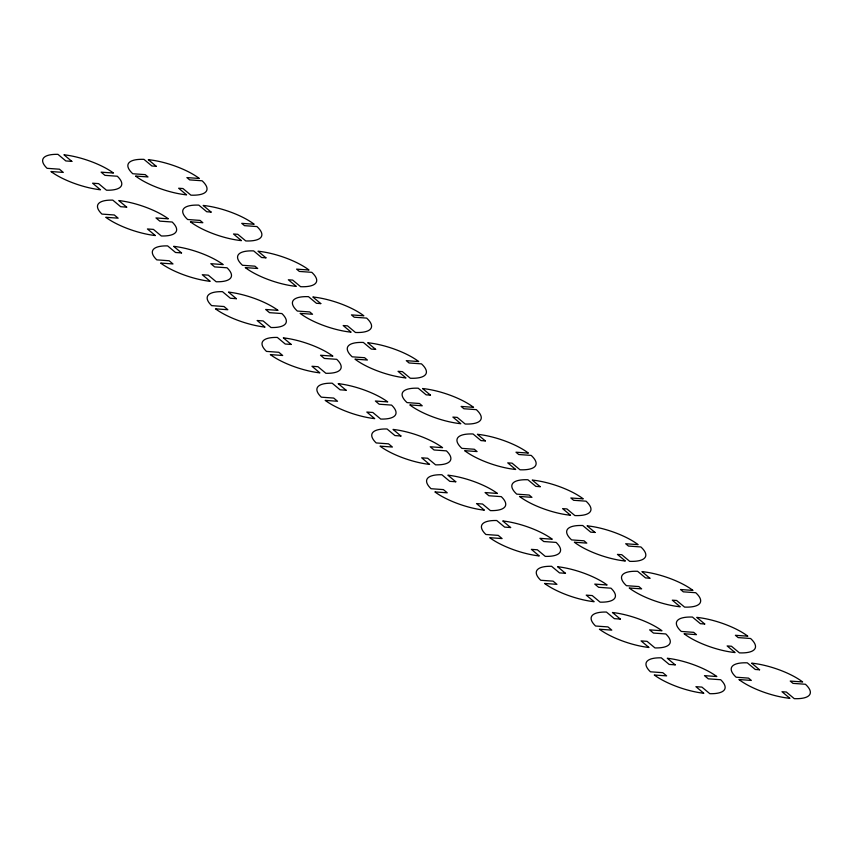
<?xml version="1.0" encoding="UTF-8"?>
<svg xmlns="http://www.w3.org/2000/svg" width="853" height="853" viewBox="0 0 853 853"><rect width="100%" height="100%" fill="white"/><g stroke="black" fill="none" stroke-linecap="round" stroke-linejoin="round"><path stroke-width="1.28" d="M156.238 166.292L151.898 165.983L143.965 159.362A41.445 13.083 18.2 0 0 132.791 173.745L145.223 174.63L147.995 176.944L135.574 176.049A41.445 13.083 18.2 0 0 186.583 194.857L178.64 188.236L182.979 188.545L190.912 195.166A41.445 13.083 18.2 0 0 202.086 180.783L189.665 179.887L186.892 177.584L199.303 178.469A41.445 13.083 18.2 0 0 148.294 159.671L156.238 166.292M71.833 161.377L65.83 160.94L57.94 154.35A41.445 13.083 18.2 0 0 47.096 168.318L59.454 169.203L63.293 172.413L50.935 171.528A41.445 13.083 18.2 0 0 100.473 189.782L92.582 183.192L98.585 183.63L106.476 190.208A41.445 13.083 18.2 0 0 117.319 176.24L104.962 175.355L101.123 172.157L113.481 173.042A41.445 13.083 18.2 0 0 63.943 154.777L71.833 161.377M211.086 212.066L206.746 211.747L198.813 205.125A41.445 13.083 18.2 0 0 187.649 219.509L200.071 220.405L202.843 222.718L190.422 221.823A41.445 13.083 18.2 0 0 241.431 240.631L233.498 233.999L237.827 234.319L245.76 240.941A41.445 13.083 18.2 0 0 256.934 226.557L244.512 225.661L241.74 223.347L254.162 224.243A41.445 13.083 18.2 0 0 203.142 205.434L211.086 212.066M126.681 207.14L120.678 206.714L112.788 200.124A41.445 13.083 18.2 0 0 101.944 214.092L114.302 214.977L118.14 218.176L105.783 217.291A41.445 13.083 18.2 0 0 155.331 235.556L147.43 228.967L153.433 229.393L161.324 235.982A41.445 13.083 18.2 0 0 172.167 222.015L159.81 221.13L155.971 217.931L168.329 218.816A41.445 13.083 18.2 0 0 118.791 200.551L126.681 207.14M265.933 257.83L261.594 257.521L253.661 250.899A41.445 13.083 18.2 0 0 242.497 265.283L254.919 266.179L257.691 268.482L245.269 267.597A41.445 13.083 18.2 0 0 296.279 286.395L288.346 279.773L292.675 280.083L300.619 286.704A41.445 13.083 18.2 0 0 311.782 272.331L299.36 271.435L296.588 269.121L309.01 270.017A41.445 13.083 18.2 0 0 257.99 251.208L265.933 257.83M181.54 252.914L175.537 252.488L167.636 245.899A41.445 13.083 18.2 0 0 156.792 259.866L169.15 260.751L172.988 263.95L160.641 263.065A41.445 13.083 18.2 0 0 210.179 281.33L202.278 274.73L208.281 275.167L216.172 281.757A41.445 13.083 18.2 0 0 227.026 267.789L214.657 266.904L210.819 263.694L223.177 264.59A41.445 13.083 18.2 0 0 173.639 246.325L181.54 252.914M320.781 303.604L316.442 303.295L308.509 296.673A41.445 13.083 18.2 0 0 297.345 311.057L309.767 311.942L312.539 314.256L300.117 313.36A41.445 13.083 18.2 0 0 351.127 332.169L343.194 325.547L347.534 325.857L355.466 332.478A41.445 13.083 18.2 0 0 366.63 318.094L354.208 317.209L351.436 314.896L363.858 315.781A41.445 13.083 18.2 0 0 312.848 296.983L320.781 303.604M236.388 298.689L230.385 298.251L222.484 291.662A41.445 13.083 18.2 0 0 211.64 305.63L224.008 306.526L227.836 309.724L215.489 308.839A41.445 13.083 18.2 0 0 265.027 327.094L257.126 320.504L263.129 320.941L271.019 327.52A41.445 13.083 18.2 0 0 281.874 313.552L269.505 312.667L265.678 309.468L278.025 310.353A41.445 13.083 18.2 0 0 228.487 292.099L236.388 298.689M375.629 349.378L371.3 349.069L363.357 342.448A41.445 13.083 18.2 0 0 352.193 356.821L364.615 357.716L367.387 360.03L354.965 359.134A41.445 13.083 18.2 0 0 405.985 377.943L398.042 371.322L402.381 371.631L410.314 378.252A41.445 13.083 18.2 0 0 421.478 363.868L409.056 362.973L406.284 360.659L418.706 361.555A41.445 13.083 18.2 0 0 367.696 342.746L375.629 349.378M291.236 344.452L285.233 344.026L277.342 337.436A41.445 13.083 18.2 0 0 266.488 351.404L278.856 352.289L282.684 355.488L270.337 354.603A41.445 13.083 18.2 0 0 319.875 372.868L311.974 366.278L317.977 366.705L325.878 373.294A41.445 13.083 18.2 0 0 336.722 359.326L324.353 358.441L320.525 355.243L332.873 356.127A41.445 13.083 18.2 0 0 283.335 337.863L291.236 344.452M430.477 395.142L426.148 394.832L418.215 388.211A41.445 13.083 18.2 0 0 407.041 402.595L419.463 403.49L422.235 405.793L409.813 404.908A41.445 13.083 18.2 0 0 460.833 423.717L452.89 417.085L457.229 417.394L465.162 424.016A41.445 13.083 18.2 0 0 476.337 409.643L463.904 408.747L461.132 406.433L473.554 407.329A41.445 13.083 18.2 0 0 422.544 388.52L430.477 395.142M346.083 390.226L340.08 389.8L332.19 383.21A41.445 13.083 18.2 0 0 321.346 397.178L333.704 398.063L337.543 401.262L325.185 400.377A41.445 13.083 18.2 0 0 374.723 418.642L366.822 412.052L372.836 412.479L380.726 419.068A41.445 13.083 18.2 0 0 391.57 405.1L379.212 404.215L375.373 401.006L387.72 401.902A41.445 13.083 18.2 0 0 338.183 383.637L346.083 390.226M485.336 440.916L480.996 440.606L473.063 433.985A41.445 13.083 18.2 0 0 461.889 448.369L474.321 449.254L477.083 451.568L464.672 450.683A41.445 13.083 18.2 0 0 515.681 469.481L507.738 462.859L512.077 463.168L520.01 469.79A41.445 13.083 18.2 0 0 531.184 455.406L518.752 454.521L515.99 452.207L528.402 453.092A41.445 13.083 18.2 0 0 477.392 434.294L485.336 440.916M400.931 436L394.928 435.563L387.038 428.984A41.445 13.083 18.2 0 0 376.194 442.942L388.552 443.837L392.391 447.036L380.033 446.151A41.445 13.083 18.2 0 0 429.571 464.405L421.681 457.816L427.684 458.253L435.574 464.832A41.445 13.083 18.2 0 0 446.418 450.874L434.06 449.979L430.221 446.78L442.579 447.665A41.445 13.083 18.2 0 0 393.03 429.411L400.931 436M540.184 486.69L535.844 486.381L527.911 479.759A41.445 13.083 18.2 0 0 516.737 494.132L529.169 495.028L531.941 497.342L519.52 496.446A41.445 13.083 18.2 0 0 570.529 515.255L562.585 508.633L566.925 508.942L574.858 515.564A41.445 13.083 18.2 0 0 586.032 501.18L573.611 500.284L570.838 497.981L583.249 498.866A41.445 13.083 18.2 0 0 532.24 480.068L540.184 486.69M455.779 481.764L449.776 481.337L441.886 474.748A41.445 13.083 18.2 0 0 431.042 488.716L443.4 489.601L447.239 492.81L434.881 491.914A41.445 13.083 18.2 0 0 484.419 510.179L476.528 503.59L482.531 504.016L490.422 510.606A41.445 13.083 18.2 0 0 501.265 496.638L488.908 495.753L485.069 492.554L497.427 493.439A41.445 13.083 18.2 0 0 447.889 475.174L455.779 481.764M595.031 532.464L590.692 532.144L582.759 525.523A41.445 13.083 18.2 0 0 571.595 539.906L584.017 540.802L586.789 543.116L574.368 542.22A41.445 13.083 18.2 0 0 625.377 561.029L617.444 554.397L621.773 554.717L629.706 561.338A41.445 13.083 18.2 0 0 640.88 546.954L628.458 546.059L625.686 543.745L638.108 544.64A41.445 13.083 18.2 0 0 587.088 525.832L595.031 532.464M510.627 527.538L504.624 527.111L496.734 520.522A41.445 13.083 18.2 0 0 485.89 534.49L498.248 535.375L502.086 538.574L489.729 537.689A41.445 13.083 18.2 0 0 539.277 555.953L531.376 549.364L537.379 549.79L545.27 556.38A41.445 13.083 18.2 0 0 556.113 542.412L543.756 541.527L539.917 538.328L552.275 539.213A41.445 13.083 18.2 0 0 502.737 520.948L510.627 527.538M649.879 578.227L645.54 577.918L637.607 571.297A41.445 13.083 18.2 0 0 626.443 585.68L638.865 586.565L641.637 588.879L629.215 587.994A41.445 13.083 18.2 0 0 680.225 606.792L672.292 600.171L676.621 600.48L684.564 607.101A41.445 13.083 18.2 0 0 695.728 592.718L683.306 591.833L680.534 589.519L692.956 590.415A41.445 13.083 18.2 0 0 641.936 571.606L649.879 578.227M565.486 573.312L559.483 572.875L551.582 566.296A41.445 13.083 18.2 0 0 540.738 580.264L553.096 581.149L556.934 584.348L544.587 583.463A41.445 13.083 18.2 0 0 594.125 601.717L586.224 595.127L592.227 595.565L600.117 602.154A41.445 13.083 18.2 0 0 610.972 588.186L598.603 587.29L594.765 584.092L607.123 584.977A41.445 13.083 18.2 0 0 557.585 566.723L565.486 573.312M704.727 624.001L700.388 623.692L692.455 617.071A41.445 13.083 18.2 0 0 681.291 631.444L693.713 632.34L696.485 634.653L684.063 633.758A41.445 13.083 18.2 0 0 735.073 652.566L727.14 645.945L731.479 646.254L739.412 652.876A41.445 13.083 18.2 0 0 750.576 638.492L738.154 637.596L735.382 635.293L747.804 636.178A41.445 13.083 18.2 0 0 696.794 617.38L704.727 624.001M620.334 619.086L614.331 618.649L606.43 612.059A41.445 13.083 18.2 0 0 595.586 626.027L607.954 626.912L611.782 630.122L599.435 629.226A41.445 13.083 18.2 0 0 648.973 647.491L641.072 640.902L647.075 641.339L654.965 647.917A41.445 13.083 18.2 0 0 665.82 633.95L653.451 633.065L649.623 629.866L661.971 630.751A41.445 13.083 18.2 0 0 612.433 612.486L620.334 619.086M759.575 669.776L755.246 669.456L747.303 662.834A41.445 13.083 18.2 0 0 736.139 677.218L748.561 678.114L751.333 680.427L738.911 679.532A41.445 13.083 18.2 0 0 789.931 698.34L781.988 691.708L786.327 692.028L794.26 698.65A41.445 13.083 18.2 0 0 805.424 684.266L793.002 683.37L790.23 681.057L802.652 681.952A41.445 13.083 18.2 0 0 751.642 663.144L759.575 669.776M675.181 664.85L669.178 664.423L661.288 657.834A41.445 13.083 18.2 0 0 650.434 671.801L662.802 672.686L666.63 675.885L654.283 675A41.445 13.083 18.2 0 0 703.821 693.265L695.92 686.676L701.923 687.102L709.824 693.692A41.445 13.083 18.2 0 0 720.668 679.724L708.299 678.839L704.471 675.64L716.819 676.525A41.445 13.083 18.2 0 0 667.281 658.26L675.181 664.85"/></g></svg>
